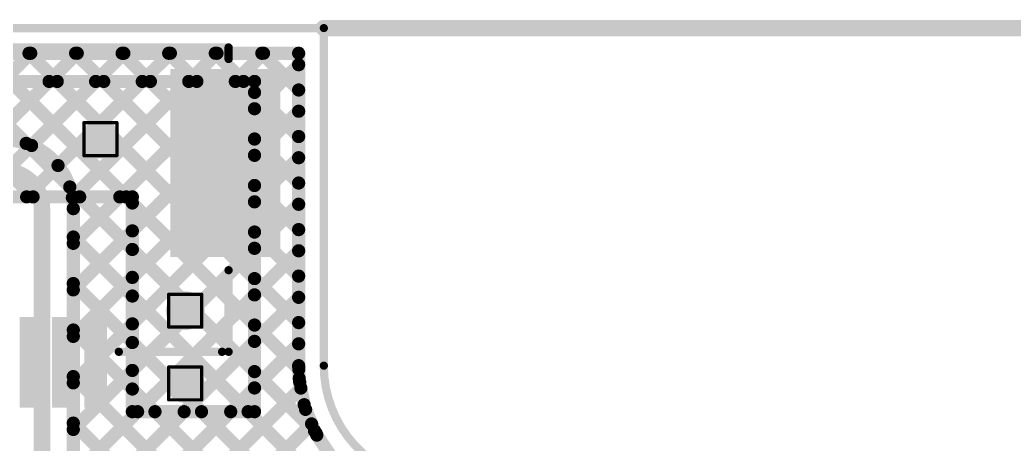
# Model space of a CAD drawing. Header units: inches. Extents: x -17 to 349, y -40 to 215.
# Drawn here: x 103.25 to 118.59, y 162.46 to 169.01 of the extents above; entities that cross this region are included whole.
import ezdxf

# ---------------------------------------------------------------- set-up
doc = ezdxf.new("R2010")
doc.units = ezdxf.units.IN
for name, color, linetype in [('Board Outline', 216, 'Continuous'), ('Bottom Layer', 5, 'Continuous'), ('Dimension', 6, 'Continuous'), ('Drill Drawing', 1, 'Continuous'), ('Top Layer', 1, 'Continuous'), ('Top Overlay', 2, 'Continuous'), ('Top Paste', 8, 'Continuous'), ('Top Solder', 216, 'Continuous'), ('Via Holes', 16, 'Continuous')]:
    doc.layers.add(name, color=color, linetype=linetype)

# ---------------------------------------------------------------- blocks, each defined once
blk = doc.blocks.new('8_01A0_015200_47')
at = {"layer": 'Top Layer'}
for points in [[(-3.625, 2.19), (-3.375, 2.19), (-3.375, 0.89), (-3.625, 0.89)], [(-3.125, 2.19), (-2.875, 2.19), (-2.875, 0.89), (-3.125, 0.89)], [(-2.625, 2.19), (-2.375, 2.19), (-2.375, 0.89), (-2.625, 0.89)], [(-2.125, 2.19), (-1.875, 2.19), (-1.875, 0.89), (-2.125, 0.89)], [(-1.625, 2.19), (-1.375, 2.19), (-1.375, 0.89), (-1.625, 0.89)], [(-1.125, 2.19), (-0.875, 2.19), (-0.875, 0.89), (-1.125, 0.89)], [(-0.625, 2.19), (-0.375, 2.19), (-0.375, 0.89), (-0.625, 0.89)], [(-0.125, 2.19), (0.125, 2.19), (0.125, 0.89), (-0.125, 0.89)], [(0.375, 2.19), (0.625, 2.19), (0.625, 0.89), (0.375, 0.89)], [(0.875, 2.19), (1.125, 2.19), (1.125, 0.89), (0.875, 0.89)], [(1.375, 2.19), (1.625, 2.19), (1.625, 0.89), (1.375, 0.89)], [(1.875, 2.19), (2.125, 2.19), (2.125, 0.89), (1.875, 0.89)], [(2.375, 2.19), (2.625, 2.19), (2.625, 0.89), (2.375, 0.89)], [(2.875, 2.19), (3.125, 2.19), (3.125, 0.89), (2.875, 0.89)], [(3.375, 2.19), (3.625, 2.19), (3.625, 0.89), (3.375, 0.89)], [(-6.3, -0.14), (-4.7, -0.14), (-4.7, -2.94), (-6.3, -2.94)], [(4.7, -0.14), (6.3, -0.14), (6.3, -2.94), (4.7, -2.94)]]:
    blk.add_hatch(color=1, dxfattribs=at).paths.add_polyline_path(points)
at = {"layer": 'Top Paste'}
for points in [[(-3.625, 2.19), (-3.375, 2.19), (-3.375, 0.89), (-3.625, 0.89)], [(-3.125, 2.19), (-2.875, 2.19), (-2.875, 0.89), (-3.125, 0.89)], [(-2.625, 2.19), (-2.375, 2.19), (-2.375, 0.89), (-2.625, 0.89)], [(-2.125, 2.19), (-1.875, 2.19), (-1.875, 0.89), (-2.125, 0.89)], [(-1.625, 2.19), (-1.375, 2.19), (-1.375, 0.89), (-1.625, 0.89)], [(-1.125, 2.19), (-0.875, 2.19), (-0.875, 0.89), (-1.125, 0.89)], [(-0.625, 2.19), (-0.375, 2.19), (-0.375, 0.89), (-0.625, 0.89)], [(-0.125, 2.19), (0.125, 2.19), (0.125, 0.89), (-0.125, 0.89)], [(0.375, 2.19), (0.625, 2.19), (0.625, 0.89), (0.375, 0.89)], [(0.875, 2.19), (1.125, 2.19), (1.125, 0.89), (0.875, 0.89)], [(1.375, 2.19), (1.625, 2.19), (1.625, 0.89), (1.375, 0.89)], [(1.875, 2.19), (2.125, 2.19), (2.125, 0.89), (1.875, 0.89)], [(2.375, 2.19), (2.625, 2.19), (2.625, 0.89), (2.375, 0.89)], [(2.875, 2.19), (3.125, 2.19), (3.125, 0.89), (2.875, 0.89)], [(3.375, 2.19), (3.625, 2.19), (3.625, 0.89), (3.375, 0.89)], [(-6.3, -0.14), (-4.7, -0.14), (-4.7, -2.94), (-6.3, -2.94)], [(4.7, -0.14), (6.3, -0.14), (6.3, -2.94), (4.7, -2.94)]]:
    blk.add_hatch(color=8, dxfattribs=at).paths.add_polyline_path(points)
at = {"layer": 'Top Solder'}
for points in [[(-3.675, 2.24), (-3.325, 2.24), (-3.325, 0.84), (-3.675, 0.84)], [(-3.175, 2.24), (-2.825, 2.24), (-2.825, 0.84), (-3.175, 0.84)], [(-2.675, 2.24), (-2.325, 2.24), (-2.325, 0.84), (-2.675, 0.84)], [(-2.175, 2.24), (-1.825, 2.24), (-1.825, 0.84), (-2.175, 0.84)], [(-1.675, 2.24), (-1.325, 2.24), (-1.325, 0.84), (-1.675, 0.84)], [(-1.175, 2.24), (-0.825, 2.24), (-0.825, 0.84), (-1.175, 0.84)], [(-0.675, 2.24), (-0.325, 2.24), (-0.325, 0.84), (-0.675, 0.84)], [(-0.175, 2.24), (0.175, 2.24), (0.175, 0.84), (-0.175, 0.84)], [(0.325, 2.24), (0.675, 2.24), (0.675, 0.84), (0.325, 0.84)], [(0.825, 2.24), (1.175, 2.24), (1.175, 0.84), (0.825, 0.84)], [(1.325, 2.24), (1.675, 2.24), (1.675, 0.84), (1.325, 0.84)], [(1.825, 2.24), (2.175, 2.24), (2.175, 0.84), (1.825, 0.84)], [(2.325, 2.24), (2.675, 2.24), (2.675, 0.84), (2.325, 0.84)], [(2.825, 2.24), (3.175, 2.24), (3.175, 0.84), (2.825, 0.84)], [(3.325, 2.24), (3.675, 2.24), (3.675, 0.84), (3.325, 0.84)], [(-6.35, -0.09), (-4.65, -0.09), (-4.65, -2.99), (-6.35, -2.99)], [(4.65, -0.09), (6.35, -0.09), (6.35, -2.99), (4.65, -2.99)]]:
    blk.add_hatch(color=216, dxfattribs=at).paths.add_polyline_path(points)
at = {"layer": 'Top Overlay', "const_width": 0.127}
for points in [[(3.974, 1.863), (3.869, 1.758)], [(3.974, 1.863), (3.974, 1.653)], [(3.974, 1.653), (3.869, 1.758)], [(-5.55, 1.375), (-5.55, 0.115)], [(-3.856, 1.375), (-5.45, 1.375)], [(5.55, 1.375), (3.856, 1.375)], [(5.55, 1.375), (5.55, 0.115)], [(0, -2.605), (-0.342, -2.946)], [(0.342, -2.946), (0, -2.605)], [(0.342, -2.946), (-0.342, -2.946)], [(-5.55, -3.147), (-5.55, -3.325)], [(5.55, -3.147), (5.55, -3.325)], [(5.55, -3.325), (-5.55, -3.325)]]:
    blk.add_lwpolyline(points, dxfattribs=at)
at = {"layer": 'Top Overlay', "const_width": 0.0635}
for points in [[(3.942, 1.863, 1), (4.006, 1.863, 1)], [(3.942, 1.863, 1), (4.006, 1.863, 1)], [(3.837, 1.758, 1), (3.901, 1.758, 1)], [(3.837, 1.758, 1), (3.901, 1.758, 1)], [(3.942, 1.653, 1), (4.006, 1.653, 1)], [(3.942, 1.653, 1), (4.006, 1.653, 1)], [(-5.582, 1.375, 1), (-5.518, 1.375, 1)], [(-5.482, 1.375, 1), (-5.418, 1.375, 1)], [(-3.888, 1.375, 1), (-3.824, 1.375, 1)], [(3.824, 1.375, 1), (3.888, 1.375, 1)], [(5.518, 1.375, 1), (5.582, 1.375, 1)], [(5.518, 1.375, 1), (5.582, 1.375, 1)], [(-5.582, 0.115, 1), (-5.518, 0.115, 1)], [(5.518, 0.115, 1), (5.582, 0.115, 1)], [(-0.032, -2.605, 1), (0.032, -2.605, 1)], [(-0.032, -2.605, 1), (0.032, -2.605, 1)], [(-0.373, -2.946, 1), (-0.31, -2.946, 1)], [(-0.373, -2.946, 1), (-0.31, -2.946, 1)], [(0.31, -2.946, 1), (0.373, -2.946, 1)], [(0.31, -2.946, 1), (0.373, -2.946, 1)], [(-5.582, -3.147, 1), (-5.518, -3.147, 1)], [(5.518, -3.147, 1), (5.582, -3.147, 1)], [(-5.582, -3.325, 1), (-5.518, -3.325, 1)], [(-5.582, -3.325, 1), (-5.518, -3.325, 1)], [(5.518, -3.325, 1), (5.582, -3.325, 1)], [(5.518, -3.325, 1), (5.582, -3.325, 1)]]:
    blk.add_lwpolyline(points, format="xyb", close=True, dxfattribs=at)

msp = doc.modelspace()

# ---------------------------------------------------------------- hatches: boundary and pattern name
at = {"layer": 'Bottom Layer'}
h = msp.add_hatch(color=5, dxfattribs=at)
edge = h.paths.add_edge_path()
edge.add_arc((104.493, 167.171), 0.3, 0, 360)
h = msp.add_hatch(color=5, dxfattribs=at)
edge = h.paths.add_edge_path()
edge.add_arc((105.801, 164.522), 0.3, 0, 360)
h = msp.add_hatch(color=5, dxfattribs=at)
edge = h.paths.add_edge_path()
edge.add_arc((105.801, 163.399), 0.3, 0, 360)
at = {"layer": 'Top Layer'}
h = msp.add_hatch(color=1, dxfattribs=at)
edge = h.paths.add_edge_path()
edge.add_arc((104.493, 167.171), 0.3, 0, 360)
h = msp.add_hatch(color=1, dxfattribs=at)
edge = h.paths.add_edge_path()
edge.add_arc((105.801, 164.522), 0.3, 0, 360)
h = msp.add_hatch(color=1, dxfattribs=at)
edge = h.paths.add_edge_path()
edge.add_arc((105.801, 163.399), 0.3, 0, 360)
at = {"layer": 'Via Holes'}
h = msp.add_hatch(color=7, dxfattribs=at)
edge = h.paths.add_edge_path()
edge.add_arc((104.493, 167.171), 0.15, 0, 360)
h = msp.add_hatch(color=7, dxfattribs=at)
edge = h.paths.add_edge_path()
edge.add_arc((105.801, 164.522), 0.15, 0, 360)
h = msp.add_hatch(color=7, dxfattribs=at)
edge = h.paths.add_edge_path()
edge.add_arc((105.801, 163.399), 0.15, 0, 360)

# ---------------------------------------------------------------- linework, layer by layer
at = {"layer": 'Board Outline', "const_width": 0.127}
for points in [[(93.901, 168.886), (107.939, 168.886)], [(107.939, 163.673), (107.939, 168.886)]]:
    msp.add_lwpolyline(points, dxfattribs=at)
at = {"layer": 'Board Outline', "const_width": 0.0635}
for points in [[(107.908, 168.886, 1), (107.971, 168.886, 1)], [(107.908, 168.886, 1), (107.971, 168.886, 1)], [(107.908, 163.673, 1), (107.971, 163.673, 1)], [(107.908, 163.673, 1), (107.971, 163.673, 1)]]:
    msp.add_lwpolyline(points, format="xyb", close=True, dxfattribs=at)
at = {"layer": 'Board Outline', "const_width": 0.127}
msp.add_lwpolyline([(109.756, 161.856, -0.414214), (107.939, 163.673)], format="xyb", dxfattribs=at)
at = {"layer": 'Bottom Layer'}
for points, const_width in [([(94.29, 168.497), (107.551, 168.497)], 0.203), ([(101.954, 168.497), (103.347, 167.105)], 0.203), ([(102.079, 167.159), (103.417, 168.497)], 0.203), ([(102.673, 168.497), (107.553, 163.617)], 0.203), ([(102.797, 167.159), (104.136, 168.497)], 0.203), ([(103.391, 168.497), (107.551, 164.338)], 0.203), ([(103.43, 167.073), (104.854, 168.497)], 0.203), ([(103.839, 166.764), (105.573, 168.497)], 0.203), ([(104.06, 166.267), (106.291, 168.497)], 0.203), ([(104.074, 165.562), (107.009, 168.497)], 0.203), ([(104.109, 168.497), (107.551, 165.056)], 0.203), ([(104.828, 168.497), (107.551, 165.774)], 0.203), ([(105.546, 168.497), (107.551, 166.493)], 0.203), ([(106.265, 168.497), (107.551, 167.211)], 0.203), ([(106.983, 168.497), (107.551, 167.93)], 0.203), ([(107.551, 163.673), (107.551, 168.497)], 0.203), ([(104.074, 164.843), (107.551, 168.32)], 0.203), ([(104.074, 164.125), (107.551, 167.602)], 0.203), ([(104.074, 163.407), (107.551, 166.884)], 0.203), ([(104.02, 166.432), (107.817, 162.635)], 0.203), ([(103.591, 149.068), (103.591, 166.098)], 0.254), ([(104.074, 162.688), (107.551, 166.165)], 0.203), ([(104.074, 149.068), (104.074, 166.098)], 0.203), ([(104.074, 165.659), (110.372, 159.361)], 0.203), ([(104.074, 161.97), (107.551, 165.447)], 0.203), ([(104.074, 164.941), (109.654, 159.361)], 0.203), ([(104.074, 161.251), (107.551, 164.728)], 0.203), ([(104.074, 164.223), (108.935, 159.361)], 0.203), ([(104.074, 160.533), (107.551, 164.01)], 0.203), ([(107.551, 163.654), (107.56, 163.476)], 0.203), ([(104.074, 163.504), (108.217, 159.361)], 0.203), ([(104.074, 159.814), (107.586, 163.326)], 0.203), ([(107.567, 163.419), (107.637, 163.07)], 0.203), ([(107.659, 162.997), (107.795, 162.668)], 0.203), ([(104.074, 162.786), (107.499, 159.361)], 0.203), ([(104.074, 159.096), (107.751, 162.773)], 0.203), ([(107.831, 162.601), (108.029, 162.305)], 0.203)]:
    msp.add_lwpolyline(points, dxfattribs=dict(at, const_width=const_width))
for points, const_width in [([(103.34, 168.497, 1), (103.442, 168.497, 1)], 0.102), ([(103.366, 168.497, 1), (103.468, 168.497, 1)], 0.102), ([(104.059, 168.497, 1), (104.16, 168.497, 1)], 0.102), ([(104.085, 168.497, 1), (104.186, 168.497, 1)], 0.102), ([(104.777, 168.497, 1), (104.879, 168.497, 1)], 0.102), ([(104.803, 168.497, 1), (104.905, 168.497, 1)], 0.102), ([(105.495, 168.497, 1), (105.597, 168.497, 1)], 0.102), ([(105.522, 168.497, 1), (105.623, 168.497, 1)], 0.102), ([(106.214, 168.497, 1), (106.315, 168.497, 1)], 0.102), ([(106.24, 168.497, 1), (106.342, 168.497, 1)], 0.102), ([(106.932, 168.497, 1), (107.034, 168.497, 1)], 0.102), ([(106.959, 168.497, 1), (107.06, 168.497, 1)], 0.102), ([(107.5, 168.497, 1), (107.602, 168.497, 1)], 0.102), ([(107.5, 168.497, 1), (107.602, 168.497, 1)], 0.102), ([(107.5, 168.32, 1), (107.602, 168.32, 1)], 0.102), ([(107.5, 167.93, 1), (107.602, 167.93, 1)], 0.102), ([(107.5, 167.602, 1), (107.602, 167.602, 1)], 0.102), ([(103.296, 167.105, 1), (103.398, 167.105, 1)], 0.102), ([(107.5, 167.211, 1), (107.602, 167.211, 1)], 0.102), ([(103.379, 167.073, 1), (103.481, 167.073, 1)], 0.102), ([(107.5, 166.884, 1), (107.602, 166.884, 1)], 0.102), ([(103.788, 166.764, 1), (103.889, 166.764, 1)], 0.102), ([(107.5, 166.493, 1), (107.602, 166.493, 1)], 0.102), ([(103.969, 166.432, 1), (104.071, 166.432, 1)], 0.102), ([(104.009, 166.267, 1), (104.111, 166.267, 1)], 0.102), ([(103.528, 166.098, 1), (103.655, 166.098, 1)], 0.127), ([(103.528, 166.098, 1), (103.655, 166.098, 1)], 0.127), ([(104.023, 166.098, 1), (104.125, 166.098, 1)], 0.102), ([(104.023, 166.098, 1), (104.125, 166.098, 1)], 0.102), ([(107.5, 166.165, 1), (107.602, 166.165, 1)], 0.102), ([(107.5, 165.774, 1), (107.602, 165.774, 1)], 0.102), ([(104.023, 165.659, 1), (104.125, 165.659, 1)], 0.102), ([(104.023, 165.562, 1), (104.125, 165.562, 1)], 0.102), ([(107.5, 165.447, 1), (107.602, 165.447, 1)], 0.102), ([(107.5, 165.056, 1), (107.602, 165.056, 1)], 0.102), ([(104.023, 164.941, 1), (104.125, 164.941, 1)], 0.102), ([(104.023, 164.843, 1), (104.125, 164.843, 1)], 0.102), ([(107.5, 164.728, 1), (107.602, 164.728, 1)], 0.102), ([(104.023, 164.223, 1), (104.125, 164.223, 1)], 0.102), ([(107.5, 164.338, 1), (107.602, 164.338, 1)], 0.102), ([(104.023, 164.125, 1), (104.125, 164.125, 1)], 0.102), ([(107.5, 164.01, 1), (107.602, 164.01, 1)], 0.102), ([(107.5, 163.673, 1), (107.602, 163.673, 1)], 0.102), ([(107.501, 163.654, 1), (107.602, 163.654, 1)], 0.102), ([(107.502, 163.617, 1), (107.604, 163.617, 1)], 0.102), ([(104.023, 163.504, 1), (104.125, 163.504, 1)], 0.102), ([(107.509, 163.476, 1), (107.611, 163.476, 1)], 0.102), ([(104.023, 163.407, 1), (104.125, 163.407, 1)], 0.102), ([(107.516, 163.419, 1), (107.618, 163.419, 1)], 0.102), ([(107.535, 163.326, 1), (107.636, 163.326, 1)], 0.102), ([(107.586, 163.07, 1), (107.687, 163.07, 1)], 0.102), ([(107.608, 162.997, 1), (107.709, 162.997, 1)], 0.102), ([(104.023, 162.786, 1), (104.125, 162.786, 1)], 0.102), ([(104.023, 162.688, 1), (104.125, 162.688, 1)], 0.102), ([(107.7, 162.773, 1), (107.802, 162.773, 1)], 0.102), ([(107.744, 162.668, 1), (107.846, 162.668, 1)], 0.102), ([(107.766, 162.635, 1), (107.868, 162.635, 1)], 0.102), ([(107.78, 162.601, 1), (107.882, 162.601, 1)], 0.102)]:
    msp.add_lwpolyline(points, format="xyb", close=True, dxfattribs=dict(at, const_width=const_width))
for points, const_width in [([(103.013, 167.159, -0.414214), (104.074, 166.098)], 0.203), ([(103.013, 166.676, -0.414214), (103.591, 166.098)], 0.254)]:
    msp.add_lwpolyline(points, format="xyb", dxfattribs=dict(at, const_width=const_width))
at = {"layer": 'Dimension', "const_width": 0.254}
msp.add_lwpolyline([(107.939, 168.886), (225.409, 168.886)], dxfattribs=at)
at = {"layer": 'Dimension', "const_width": 0.127}
msp.add_lwpolyline([(107.876, 168.886, 1), (108.003, 168.886, 1)], format="xyb", close=True, dxfattribs=at)
at = {"layer": 'Drill Drawing', "const_width": 0.0508}
for points in [[(104.239, 167.425), (104.747, 167.425)], [(104.239, 166.917), (104.239, 167.425)], [(104.747, 166.917), (104.747, 167.425)], [(104.239, 166.917), (104.747, 166.917)], [(105.547, 164.776), (106.055, 164.776)], [(105.547, 164.268), (105.547, 164.776)], [(106.055, 164.268), (106.055, 164.776)], [(105.547, 164.268), (106.055, 164.268)], [(105.547, 163.653), (106.055, 163.653)], [(105.547, 163.145), (105.547, 163.653)], [(106.055, 163.145), (106.055, 163.653)], [(105.547, 163.145), (106.055, 163.145)]]:
    msp.add_lwpolyline(points, dxfattribs=at)
at = {"layer": 'Drill Drawing', "const_width": 0.0254}
for points in [[(104.226, 167.425, 1), (104.252, 167.425, 1)], [(104.226, 167.425, 1), (104.252, 167.425, 1)], [(104.734, 167.425, 1), (104.76, 167.425, 1)], [(104.734, 167.425, 1), (104.76, 167.425, 1)], [(104.226, 166.917, 1), (104.252, 166.917, 1)], [(104.226, 166.917, 1), (104.252, 166.917, 1)], [(104.734, 166.917, 1), (104.76, 166.917, 1)], [(104.734, 166.917, 1), (104.76, 166.917, 1)], [(105.534, 164.776, 1), (105.559, 164.776, 1)], [(105.534, 164.776, 1), (105.559, 164.776, 1)], [(106.042, 164.776, 1), (106.067, 164.776, 1)], [(106.042, 164.776, 1), (106.067, 164.776, 1)], [(105.534, 164.268, 1), (105.559, 164.268, 1)], [(105.534, 164.268, 1), (105.559, 164.268, 1)], [(106.042, 164.268, 1), (106.067, 164.268, 1)], [(106.042, 164.268, 1), (106.067, 164.268, 1)], [(105.534, 163.653, 1), (105.559, 163.653, 1)], [(105.534, 163.653, 1), (105.559, 163.653, 1)], [(106.042, 163.653, 1), (106.067, 163.653, 1)], [(106.042, 163.653, 1), (106.067, 163.653, 1)], [(105.534, 163.145, 1), (105.559, 163.145, 1)], [(105.534, 163.145, 1), (105.559, 163.145, 1)], [(106.042, 163.145, 1), (106.067, 163.145, 1)], [(106.042, 163.145, 1), (106.067, 163.145, 1)]]:
    msp.add_lwpolyline(points, format="xyb", close=True, dxfattribs=at)
at = {"layer": 'Top Layer', "const_width": 0.203}
for points in [[(94.971, 168.062), (106.87, 168.062)], [(101.671, 168.062), (103.454, 166.279)], [(101.918, 166.279), (103.7, 168.062)], [(102.389, 168.062), (104.172, 166.279)], [(102.636, 166.279), (104.419, 168.062)], [(103.108, 168.062), (104.891, 166.279)], [(103.355, 166.279), (105.137, 168.062)], [(103.826, 168.062), (106.87, 165.018)], [(104.073, 166.279), (105.856, 168.062)], [(104.545, 168.062), (106.87, 165.736)], [(104.791, 166.279), (106.574, 168.062)], [(105.263, 168.062), (106.87, 166.455)], [(105.981, 168.062), (106.87, 167.173)], [(106.7, 168.062), (106.87, 167.892)], [(106.87, 162.962), (106.87, 168.062)], [(104.985, 165.754), (106.87, 167.64)], [(104.985, 165.036), (106.87, 166.921)], [(97.465, 166.279), (104.985, 166.279)], [(97.465, 166.279), (104.985, 166.279)], [(104.985, 162.962), (104.985, 166.279)], [(104.985, 162.962), (104.985, 166.279)], [(104.985, 164.318), (106.87, 166.203)], [(104.985, 166.185), (106.87, 164.3)], [(104.985, 163.599), (106.87, 165.485)], [(104.985, 165.467), (106.87, 163.581)], [(104.985, 164.748), (106.771, 162.962)], [(105.066, 162.962), (106.87, 164.766)], [(105.785, 162.962), (106.87, 164.048)], [(104.985, 164.03), (106.053, 162.962)], [(104.985, 163.312), (105.334, 162.962)], [(106.503, 162.962), (106.87, 163.329)], [(104.985, 162.962), (106.87, 162.962)]]:
    msp.add_lwpolyline(points, dxfattribs=at)
at = {"layer": 'Top Layer', "const_width": 0.102}
for points in [[(103.65, 168.062, 1), (103.751, 168.062, 1)], [(103.775, 168.062, 1), (103.877, 168.062, 1)], [(104.368, 168.062, 1), (104.47, 168.062, 1)], [(104.494, 168.062, 1), (104.595, 168.062, 1)], [(105.087, 168.062, 1), (105.188, 168.062, 1)], [(105.212, 168.062, 1), (105.314, 168.062, 1)], [(105.805, 168.062, 1), (105.907, 168.062, 1)], [(105.931, 168.062, 1), (106.032, 168.062, 1)], [(106.523, 168.062, 1), (106.625, 168.062, 1)], [(106.649, 168.062, 1), (106.751, 168.062, 1)], [(106.819, 168.062, 1), (106.921, 168.062, 1)], [(106.819, 168.062, 1), (106.921, 168.062, 1)], [(106.819, 167.892, 1), (106.921, 167.892, 1)], [(106.819, 167.64, 1), (106.921, 167.64, 1)], [(106.819, 167.173, 1), (106.921, 167.173, 1)], [(106.819, 166.921, 1), (106.921, 166.921, 1)], [(106.819, 166.455, 1), (106.921, 166.455, 1)], [(103.304, 166.279, 1), (103.405, 166.279, 1)], [(103.403, 166.279, 1), (103.504, 166.279, 1)], [(104.022, 166.279, 1), (104.124, 166.279, 1)], [(104.121, 166.279, 1), (104.223, 166.279, 1)], [(104.741, 166.279, 1), (104.842, 166.279, 1)], [(104.84, 166.279, 1), (104.941, 166.279, 1)], [(104.934, 166.279, 1), (105.036, 166.279, 1)], [(104.934, 166.279, 1), (105.036, 166.279, 1)], [(104.934, 166.279, 1), (105.036, 166.279, 1)], [(104.934, 166.279, 1), (105.036, 166.279, 1)], [(104.934, 166.185, 1), (105.036, 166.185, 1)], [(106.819, 166.203, 1), (106.921, 166.203, 1)], [(104.934, 165.754, 1), (105.036, 165.754, 1)], [(106.819, 165.736, 1), (106.921, 165.736, 1)], [(104.934, 165.467, 1), (105.036, 165.467, 1)], [(106.819, 165.485, 1), (106.921, 165.485, 1)], [(104.934, 165.036, 1), (105.036, 165.036, 1)], [(106.819, 165.018, 1), (106.921, 165.018, 1)], [(104.934, 164.748, 1), (105.036, 164.748, 1)], [(106.819, 164.766, 1), (106.921, 164.766, 1)], [(104.934, 164.318, 1), (105.036, 164.318, 1)], [(106.819, 164.3, 1), (106.921, 164.3, 1)], [(106.819, 164.048, 1), (106.921, 164.048, 1)], [(104.934, 164.03, 1), (105.036, 164.03, 1)], [(104.934, 163.599, 1), (105.036, 163.599, 1)], [(106.819, 163.581, 1), (106.921, 163.581, 1)], [(104.934, 163.312, 1), (105.036, 163.312, 1)], [(106.819, 163.329, 1), (106.921, 163.329, 1)], [(104.934, 162.962, 1), (105.036, 162.962, 1)], [(104.934, 162.962, 1), (105.036, 162.962, 1)], [(104.934, 162.962, 1), (105.036, 162.962, 1)], [(105.015, 162.962, 1), (105.117, 162.962, 1)], [(105.283, 162.962, 1), (105.385, 162.962, 1)], [(105.734, 162.962, 1), (105.835, 162.962, 1)], [(106.002, 162.962, 1), (106.103, 162.962, 1)], [(106.452, 162.962, 1), (106.554, 162.962, 1)], [(106.72, 162.962, 1), (106.822, 162.962, 1)], [(106.819, 162.962, 1), (106.921, 162.962, 1)], [(106.819, 162.962, 1), (106.921, 162.962, 1)]]:
    msp.add_lwpolyline(points, format="xyb", close=True, dxfattribs=at)

# ---------------------------------------------------------------- block references
at = {"rotation": 180}
msp.add_blockref('8_01A0_015200_47', (100.92, 165.262), dxfattribs=at)

doc.saveas('drawing.dxf')
